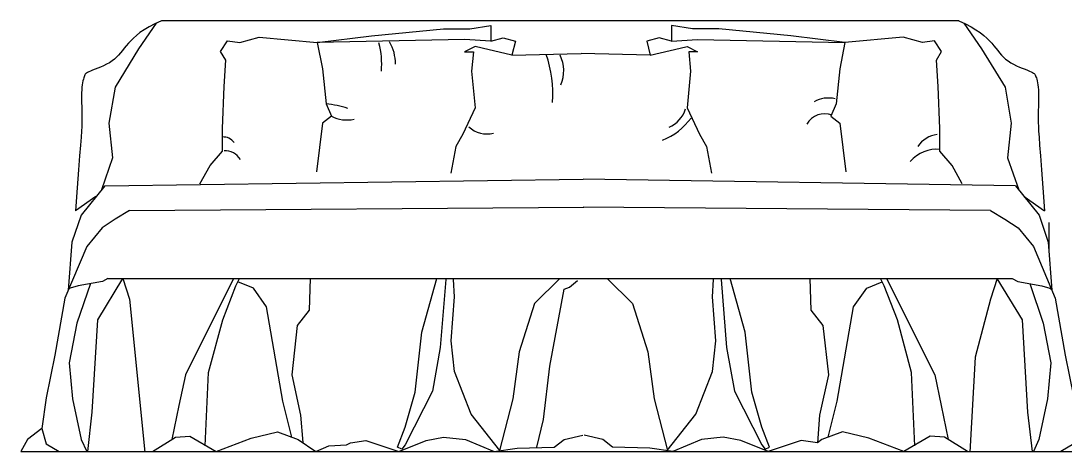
# Model space of a CAD drawing. Header units: inches. Extents: x 4.1 to 46.6, y 13.1 to 37.9.
# Drawn here: x 13.269 to 15.234, y 15.664 to 16.475 of the extents above; entities that cross this region are included whole.
import ezdxf

# ---------------------------------------------------------------- set-up
doc = ezdxf.new("R2010")
doc.units = ezdxf.units.IN
doc.header["$MEASUREMENT"] = 0
doc.layers.add('02', color=2, linetype='Continuous')
doc.layers.add('4', color=4, linetype='Continuous')

msp = doc.modelspace()

# ---------------------------------------------------------------- linework, layer by layer
at = {"layer": '02'}
for p, q in [((13.6811, 16.4339), (13.7174, 16.4439)), ((13.7174, 16.4439), (13.8267, 16.4339)), ((14.9287, 16.4439), (14.8194, 16.4339)), ((14.965, 16.4339), (14.9287, 16.4439)), ((13.6448, 16.4174), (13.658, 16.4372)), ((13.658, 16.4372), (13.6811, 16.4339)), ((13.8267, 16.4339), (13.8366, 16.3845)), ((14.8194, 16.4339), (14.8095, 16.3845)), ((14.9881, 16.4372), (14.965, 16.4339)), ((15.0013, 16.4174), (14.9881, 16.4372)), ((13.6547, 16.401), (13.6448, 16.4174)), ((14.9914, 16.401), (15.0013, 16.4174)), ((13.6514, 16.3515), (13.6547, 16.401)), ((14.9947, 16.3515), (14.9914, 16.401)), ((13.8366, 16.3845), (13.8433, 16.3185)), ((14.8095, 16.3845), (14.8029, 16.3185)), ((13.6481, 16.2723), (13.6514, 16.3515)), ((14.998, 16.2723), (14.9947, 16.3515)), ((13.8433, 16.3185), (13.8532, 16.2954)), ((14.8029, 16.3185), (14.7929, 16.2954)), ((13.8532, 16.2954), (13.8366, 16.2822)), ((14.7929, 16.2954), (14.8095, 16.2822)), ((13.6481, 16.2294), (13.6481, 16.2723)), ((13.8366, 16.2822), (13.8249, 16.1909)), ((14.8095, 16.2822), (14.8212, 16.1909)), ((14.998, 16.2294), (14.998, 16.2723)), ((13.625, 16.203), (13.6481, 16.2294)), ((15.0211, 16.203), (14.998, 16.2294)), ((13.6059, 16.1682), (13.625, 16.203)), ((15.0402, 16.1682), (15.0211, 16.203)), ((15.2031, 16.0953), (15.2031, 16.0402))]:
    msp.add_line(p, q, dxfattribs=at)
for points in [[(14.1533, 16.4364), (14.1038, 16.4397), (13.8267, 16.4339), (13.9288, 16.4463), (14.0642, 16.4595), (14.1137, 16.4595), (14.1533, 16.4661), (14.1533, 16.4364), (14.1764, 16.443), (14.1995, 16.4364), (14.1929, 16.41), (14.3231, 16.4133)], [(14.4928, 16.4364), (14.5423, 16.4397), (14.8194, 16.4339), (14.7173, 16.4463), (14.582, 16.4595), (14.5324, 16.4595), (14.4928, 16.4661), (14.4928, 16.4364), (14.4697, 16.443), (14.4466, 16.4364), (14.4532, 16.41), (14.3231, 16.4133)], [(14.1929, 16.41), (14.1368, 16.4232), (14.1236, 16.4265), (14.1038, 16.4166), (14.1203, 16.4166), (14.117, 16.3803), (14.1236, 16.311), (14.1005, 16.2615), (14.0873, 16.2385), (14.0778, 16.1881)], [(14.4532, 16.41), (14.5093, 16.4232), (14.5225, 16.4265), (14.5423, 16.4166), (14.5258, 16.4166), (14.5291, 16.3803), (14.5225, 16.311), (14.5456, 16.2615), (14.5588, 16.2385), (14.5683, 16.1881)], [(13.3998, 15.9807), (13.3743, 15.906), (13.3599, 15.8318), (13.3661, 15.7638), (13.3826, 15.6876), (13.3929, 15.6649)], [(13.3947, 15.6647), (13.4032, 15.7391), (13.4135, 15.9122), (13.461, 15.9905), (13.4734, 15.9513), (13.5022, 15.6637)], [(13.6693, 15.9905), (13.5785, 15.8092), (13.5662, 15.7515), (13.5529, 15.6873)], [(13.6157, 15.6752), (13.6219, 15.8133), (13.6487, 15.9122), (13.6734, 15.9761), (13.6806, 15.9905)], [(13.7791, 15.692), (13.7621, 15.7597), (13.7312, 15.9369), (13.7064, 15.9719), (13.6774, 15.984)], [(13.8135, 15.9905), (13.8116, 15.9307), (13.7889, 15.9019), (13.7786, 15.8092), (13.7951, 15.7329), (13.7994, 15.6818)], [(14.0684, 15.9884), (14.0581, 15.8607), (14.0437, 15.7782), (13.9921, 15.6773), (13.9859, 15.669), (13.9777, 15.6732), (13.9921, 15.7103), (14.0107, 15.7762), (14.0231, 15.8895), (14.0513, 15.9905)], [(14.1699, 15.6665), (14.1159, 15.735), (14.085, 15.8153), (14.0788, 15.873), (14.085, 15.9555), (14.0829, 15.9884)], [(14.283, 15.9905), (14.2355, 15.9431), (14.2066, 15.8524), (14.1943, 15.7638), (14.1695, 15.667)], [(14.2396, 15.6732), (14.252, 15.7247), (14.2644, 15.8256), (14.2912, 15.9699), (14.3015, 15.974), (14.316, 15.9864)], [(14.372, 15.9905), (14.4194, 15.9431), (14.4483, 15.8524), (14.4607, 15.7638), (14.4854, 15.667)], [(14.485, 15.6665), (14.5391, 15.735), (14.57, 15.8153), (14.5762, 15.873), (14.57, 15.9555), (14.5721, 15.9884)], [(14.5865, 15.9884), (14.5968, 15.8607), (14.6113, 15.7782), (14.6628, 15.6773), (14.669, 15.669), (14.6773, 15.6732), (14.6628, 15.7103), (14.6443, 15.7762), (14.6319, 15.8895), (14.6037, 15.9905)], [(14.7532, 15.9905), (14.7552, 15.9307), (14.7779, 15.9019), (14.7882, 15.8092), (14.7717, 15.7329), (14.7676, 15.6812)], [(14.7877, 15.692), (14.8047, 15.7597), (14.8356, 15.9369), (14.8604, 15.9719), (14.8894, 15.984)], [(14.9511, 15.6752), (14.9449, 15.8133), (14.9181, 15.9122), (14.8934, 15.9761), (14.8861, 15.9905)], [(14.8975, 15.9905), (14.9882, 15.8092), (15.0006, 15.7515), (15.0139, 15.6873)], [(15.1721, 15.6647), (15.1636, 15.7391), (15.1533, 15.9122), (15.1058, 15.9905), (15.0934, 15.9513), (15.0646, 15.8421), (15.0543, 15.6637)], [(15.167, 15.9807), (15.1924, 15.906), (15.2069, 15.8318), (15.2007, 15.7638), (15.1842, 15.6876), (15.1739, 15.6649)]]:
    msp.add_lwpolyline(points, dxfattribs=at)
for centre, radius, start, end in [((13.7994, 16.3946), 0.1485, 354.4511, 15.0899), ((13.8924, 16.3945), 0.0813, 359.2834, 30.2444), ((14.0406, 16.3366), 0.2294, 356.231, 19.1244), ((14.2239, 16.3804), 0.0665, 337.1022, 26.4827), ((14.7881, 16.2762), 0.0535, 76.3432, 119.8939), ((13.8269, 16.1306), 0.1886, 72.2431, 85.0379), ((14.466, 16.3263), 0.0563, 293.4472, 342.4964), ((13.8822, 16.3512), 0.0629, 242.5115, 282.7658), ((14.4283, 16.3681), 0.1271, 292.169, 323.2448), ((14.7811, 16.2611), 0.0389, 68.8536, 149.9747), ((14.1461, 16.3139), 0.0517, 228.3093, 283.6569), ((13.6494, 16.2301), 0.0263, 37.7609, 92.2684), ((14.9993, 16.2096), 0.0518, 97.1409, 146.0005), ((13.6538, 16.1977), 0.0326, 30.4057, 94.3701), ((14.9921, 16.1675), 0.0657, 84.3916, 139.1544)]:
    msp.add_arc(centre, radius, start, end, dxfattribs=at)
at = {"layer": '4'}
for p, q in [((13.4267, 16.1647), (14.3268, 16.1768)), ((15.1401, 16.1647), (14.3268, 16.1768)), ((13.4736, 16.1184), (14.3283, 16.1244)), ((15.0932, 16.1184), (14.3266, 16.1244)), ((13.4329, 15.9905), (15.1339, 15.9905)), ((13.8817, 15.6773), (13.889, 15.6814)), ((13.269, 15.6647), (15.2977, 15.6647))]:
    msp.add_line(p, q, dxfattribs=at)
for points in [[(13.5334, 16.4747), (13.5208, 16.469), (13.5101, 16.4634), (13.5008, 16.458), (13.493, 16.4527), (13.4863, 16.4475), (13.4806, 16.4424), (13.4756, 16.4374), (13.4713, 16.4326), (13.4673, 16.4279), (13.4636, 16.4232), (13.46, 16.4188), (13.4565, 16.4145), (13.4529, 16.4103), (13.4491, 16.4064), (13.4451, 16.4027), (13.4406, 16.3993), (13.4356, 16.3961), (13.4302, 16.3931), (13.4247, 16.3904), (13.4191, 16.3879), (13.4137, 16.3857), (13.4086, 16.3837), (13.404, 16.3819), (13.4, 16.3804), (13.3968, 16.379), (13.3944, 16.3778), (13.3925, 16.3767), (13.3911, 16.3756), (13.39, 16.3744), (13.3892, 16.3731), (13.3886, 16.3715), (13.388, 16.3696), (13.3873, 16.3674), (13.3866, 16.3648), (13.3858, 16.3618), (13.3851, 16.3583), (13.3845, 16.3544), (13.3839, 16.3499), (13.3834, 16.345), (13.3831, 16.3396), (13.383, 16.3337), (13.3831, 16.3273), (13.3832, 16.3205), (13.3834, 16.3134), (13.3836, 16.3061), (13.3837, 16.2987), (13.3838, 16.2912), (13.3838, 16.2837), (13.3835, 16.2762), (13.383, 16.2674), (13.3822, 16.2562), (13.3811, 16.2411), (13.3795, 16.2211), (13.3775, 16.1946), (13.3749, 16.1605), (13.3717, 16.1174)], [(13.5235, 16.4705), (13.4905, 16.4221), (13.4462, 16.35), (13.4346, 16.2826), (13.4416, 16.2174), (13.4205, 16.157)], [(15.0334, 16.4747), (13.5334, 16.4747)], [(15.0334, 16.4747), (15.046, 16.469), (15.0567, 16.4634), (15.0659, 16.458), (15.0738, 16.4527), (15.0805, 16.4475), (15.0862, 16.4424), (15.0912, 16.4374), (15.0955, 16.4326), (15.0995, 16.4279), (15.1032, 16.4232), (15.1068, 16.4188), (15.1103, 16.4145), (15.1139, 16.4103), (15.1177, 16.4064), (15.1217, 16.4027), (15.1262, 16.3993), (15.1312, 16.3961), (15.1366, 16.3931), (15.1421, 16.3904), (15.1477, 16.3879), (15.1531, 16.3857), (15.1582, 16.3837), (15.1628, 16.3819), (15.1668, 16.3804), (15.17, 16.379), (15.1724, 16.3778), (15.1743, 16.3767), (15.1757, 16.3756), (15.1768, 16.3744), (15.1775, 16.3731), (15.1782, 16.3715), (15.1788, 16.3696), (15.1795, 16.3674), (15.1802, 16.3648), (15.1809, 16.3618), (15.1817, 16.3583), (15.1823, 16.3544), (15.1829, 16.3499), (15.1834, 16.345), (15.1837, 16.3396), (15.1838, 16.3337), (15.1837, 16.3273), (15.1836, 16.3205), (15.1834, 16.3134), (15.1832, 16.3061), (15.1831, 16.2987), (15.183, 16.2912), (15.183, 16.2837), (15.1833, 16.2762), (15.1838, 16.2674), (15.1846, 16.2562), (15.1857, 16.2411), (15.1873, 16.2211), (15.1893, 16.1946), (15.1919, 16.1605), (15.1951, 16.1174)], [(15.0433, 16.4705), (15.0763, 16.4221), (15.1206, 16.35), (15.1322, 16.2826), (15.1252, 16.2174), (15.1463, 16.157)], [(13.4267, 16.1647), (13.3822, 16.1095), (13.3652, 16.0588), (13.3579, 15.968)], [(15.1401, 16.1647), (15.1846, 16.1095), (15.2015, 16.0588), (15.2089, 15.968)], [(13.4103, 16.1444), (13.3717, 16.1174)], [(15.1565, 16.1444), (15.1951, 16.1174)], [(13.4736, 16.1184), (13.4465, 16.1017), (13.4218, 16.0853), (13.3929, 16.0502), (13.3517, 15.9534), (13.3331, 15.8462), (13.3166, 15.7659), (13.3083, 15.7082), (13.3166, 15.6793), (13.3413, 15.6649)], [(15.0932, 16.1184), (15.1203, 16.1017), (15.145, 16.0853), (15.1739, 16.0502), (15.2151, 15.9534), (15.2337, 15.8462), (15.2502, 15.7659), (15.2584, 15.7082), (15.2502, 15.6793), (15.2254, 15.6649)], [(13.4329, 15.9905), (13.4224, 15.9848), (13.3768, 15.9766), (13.3618, 15.9719), (13.3583, 15.9696)], [(15.1339, 15.9905), (15.1444, 15.9848), (15.19, 15.9766), (15.205, 15.9719), (15.2085, 15.9696)], [(13.3085, 15.7078), (13.2815, 15.6876), (13.269, 15.6647)], [(13.5167, 15.6649), (13.56, 15.6917), (13.5868, 15.6938), (13.6363, 15.6649), (13.7023, 15.6896), (13.7518, 15.702), (13.791, 15.6876), (13.824, 15.6649), (13.8487, 15.6752), (13.8817, 15.6773)], [(15.0501, 15.6649), (15.0068, 15.6917), (14.98, 15.6938), (14.9305, 15.6649), (14.8645, 15.6896), (14.815, 15.702), (14.7758, 15.6876), (14.7676, 15.6812)], [(13.889, 15.6814), (13.9179, 15.6855), (13.9798, 15.6649), (14.0313, 15.6855), (14.0643, 15.6917), (14.1056, 15.6876), (14.1592, 15.6649), (14.2025, 15.6711), (14.2726, 15.6732), (14.2912, 15.6876), (14.3263, 15.6958)], [(14.7676, 15.6812), (14.7371, 15.6855), (14.6752, 15.6649), (14.6236, 15.6855), (14.5906, 15.6917), (14.5494, 15.6876), (14.4958, 15.6649), (14.4524, 15.6711), (14.3823, 15.6732), (14.3637, 15.6876), (14.3287, 15.6958)]]:
    msp.add_lwpolyline(points, dxfattribs=at)

doc.saveas('drawing.dxf')
